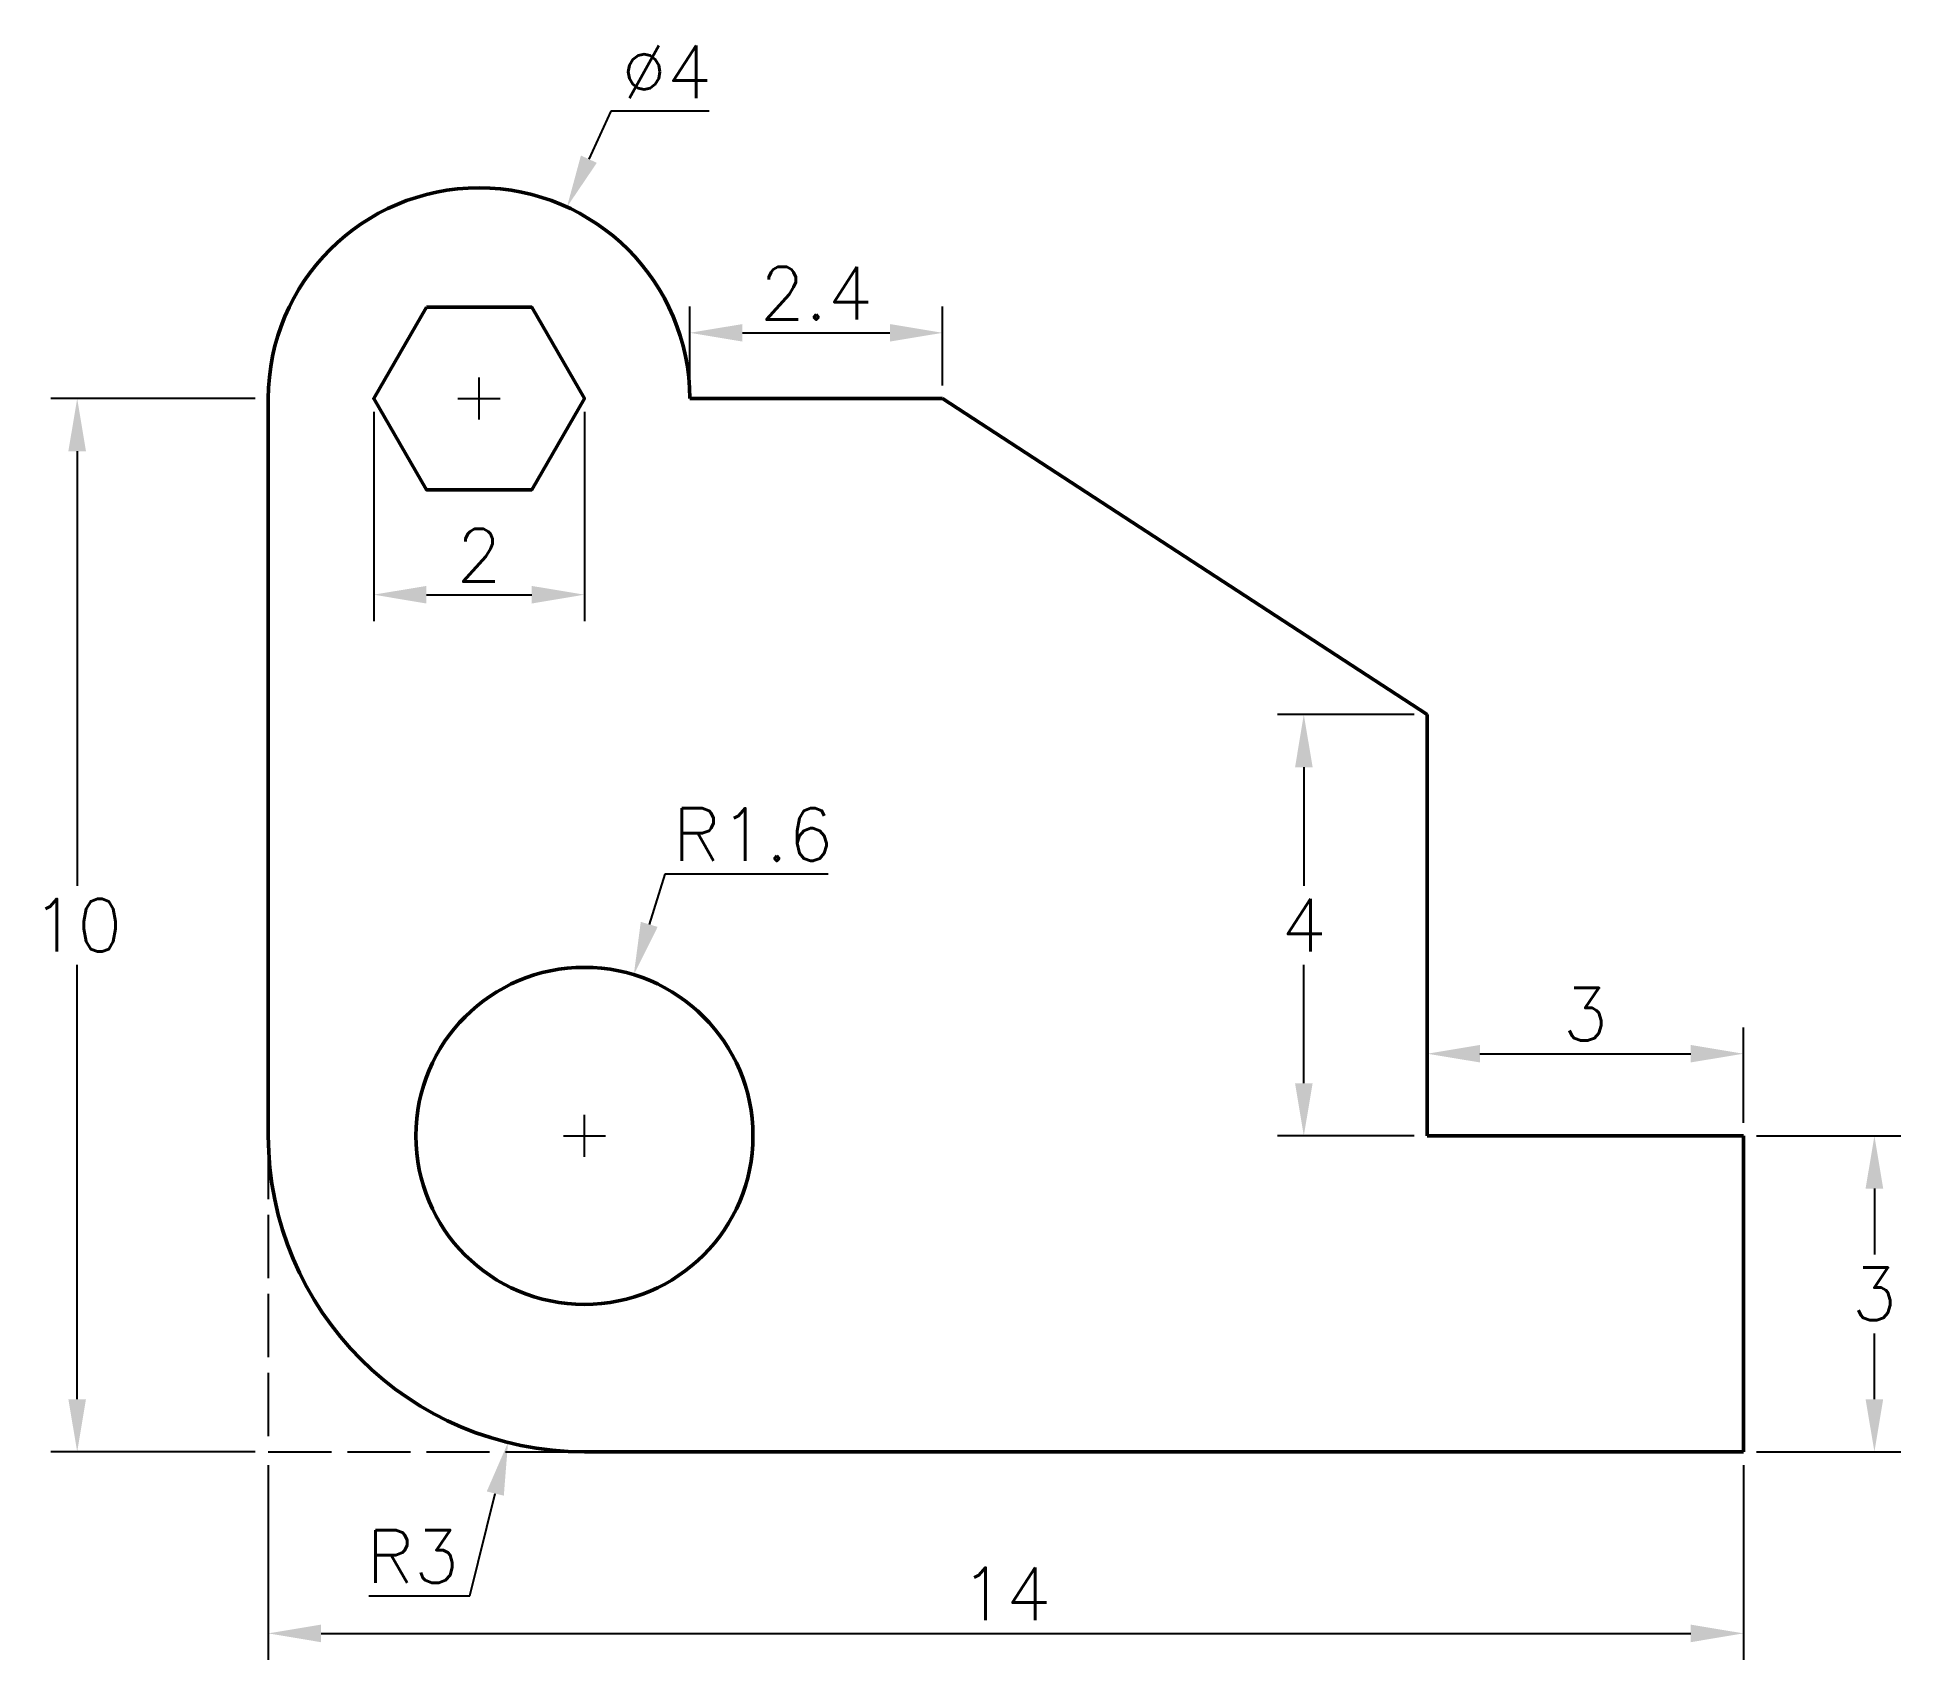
# Model space of a CAD drawing. Header units: millimetres. Extents: x 106.9 to 124.6, y 198.5 to 213.9.
import ezdxf

# ---------------------------------------------------------------- set-up
doc = ezdxf.new("R2010")
doc.units = ezdxf.units.MM
doc.linetypes.add('ACAD_ISO02W100', pattern=[15, 12, -3])
doc.layers.add('dim', color=252, linetype='Continuous', transparency=0.4)
doc.styles.get("Standard").update_dxf_attribs({"font": 'simplex.shx'})
doc.dimstyles.new('ISO-25', dxfattribs={"dimscale": 0.2, "dimtxt": 2.5, "dimasz": 2.5, "dimexe": 1.25, "dimexo": 0.625, "dimtad": 1, "dimtih": 1, "dimtoh": 1, "dimdsep": 46, "dimtxsty": 'Standard', "dimcen": 1, "dimadec": 0, "dimazin": 0, "dimtfac": 1, "dimtofl": 0, "dimtmove": 0, "dimatfit": 3, "dimfxl": 1, "dimarcsym": 0})

# ---------------------------------------------------------------- blocks, each defined once
blk = doc.blocks.new('*D1')
at = {"layer": 'Defpoints', "color": 0, "transparency": 16777216}
for p in [(111.921, 212.28), (110.253, 208.644)]:
    blk.add_point(p, dxfattribs=at)
at = {"layer": 'dim', "color": 0, "lineweight": -2, "transparency": 16777216}
for p, q in [((112.338, 213.189), (112.129, 212.734)), ((113.272, 213.189), (112.338, 213.189)), ((111.087, 210.262), (111.087, 210.662)), ((110.887, 210.462), (111.287, 210.462))]:
    blk.add_line(p, q, dxfattribs=at)
at = {"layer": 'dim', "color": 0, "transparency": 16777216}
blk.add_solid([(112.054, 212.769), (112.205, 212.7), (111.921, 212.28)], dxfattribs=at)
at = {"layer": 'dim', "color": 0, "transparency": 16777216, "insert": (112.868, 213.564), "char_height": 0.5, "attachment_point": 5}
blk.add_mtext('∅4', dxfattribs=at)
blk = doc.blocks.new('*D2')
at = {"layer": 'Defpoints', "color": 0, "transparency": 16777216}
for p in [(115.487, 211.086), (113.087, 210.462), (115.487, 210.462)]:
    blk.add_point(p, dxfattribs=at)
at = {"layer": 'dim', "color": 0, "lineweight": -2, "transparency": 16777216}
for p, q in [((113.087, 210.587), (113.087, 211.336)), ((115.487, 210.587), (115.487, 211.336)), ((113.587, 211.086), (114.987, 211.086))]:
    blk.add_line(p, q, dxfattribs=at)
at = {"layer": 'dim', "color": 0, "transparency": 16777216}
for points in [[(113.587, 211.169), (113.587, 211.003), (113.087, 211.086)], [(114.987, 211.169), (114.987, 211.003), (115.487, 211.086)]]:
    blk.add_solid(points, dxfattribs=at)
at = {"layer": 'dim', "color": 0, "transparency": 16777216, "insert": (114.287, 211.461), "char_height": 0.5, "attachment_point": 5}
blk.add_mtext('2.4', dxfattribs=at)
blk = doc.blocks.new('*D3')
at = {"layer": 'Defpoints', "color": 0, "transparency": 16777216}
for p in [(123.087, 203.462), (124.331, 203.462), (123.087, 200.462)]:
    blk.add_point(p, dxfattribs=at)
at = {"layer": 'dim', "color": 0, "lineweight": -2, "transparency": 16777216}
for p, q in [((123.212, 203.462), (124.581, 203.462)), ((124.331, 202.962), (124.331, 202.337)), ((124.331, 200.962), (124.331, 201.587)), ((123.212, 200.462), (124.581, 200.462))]:
    blk.add_line(p, q, dxfattribs=at)
at = {"layer": 'dim', "color": 0, "transparency": 16777216}
for points in [[(124.247, 202.962), (124.414, 202.962), (124.331, 203.462)], [(124.247, 200.962), (124.414, 200.962), (124.331, 200.462)]]:
    blk.add_solid(points, dxfattribs=at)
at = {"layer": 'dim', "color": 0, "transparency": 16777216, "insert": (124.331, 201.962), "char_height": 0.5, "attachment_point": 5}
blk.add_mtext('3', dxfattribs=at)
blk = doc.blocks.new('*D4')
at = {"layer": 'Defpoints', "color": 0, "transparency": 16777216}
for p in [(123.087, 204.242), (120.087, 203.462), (123.087, 203.462)]:
    blk.add_point(p, dxfattribs=at)
at = {"layer": 'dim', "color": 0, "lineweight": -2, "transparency": 16777216}
for p, q in [((120.087, 203.587), (120.087, 204.492)), ((123.087, 203.587), (123.087, 204.492)), ((120.587, 204.242), (122.587, 204.242))]:
    blk.add_line(p, q, dxfattribs=at)
at = {"layer": 'dim', "color": 0, "transparency": 16777216}
for points in [[(120.587, 204.325), (120.587, 204.159), (120.087, 204.242)], [(122.587, 204.325), (122.587, 204.159), (123.087, 204.242)]]:
    blk.add_solid(points, dxfattribs=at)
at = {"layer": 'dim', "color": 0, "transparency": 16777216, "insert": (121.587, 204.617), "char_height": 0.5, "attachment_point": 5}
blk.add_mtext('3', dxfattribs=at)
blk = doc.blocks.new('*D5')
at = {"layer": 'Defpoints', "color": 0, "transparency": 16777216}
for p in [(120.087, 207.462), (118.915, 203.462), (120.087, 203.462)]:
    blk.add_point(p, dxfattribs=at)
at = {"layer": 'dim', "color": 0, "lineweight": -2, "transparency": 16777216}
for p, q in [((119.962, 207.462), (118.665, 207.462)), ((118.915, 206.962), (118.915, 205.837)), ((118.915, 203.962), (118.915, 205.087)), ((119.962, 203.462), (118.665, 203.462))]:
    blk.add_line(p, q, dxfattribs=at)
at = {"layer": 'dim', "color": 0, "transparency": 16777216}
for points in [[(118.832, 206.962), (118.999, 206.962), (118.915, 207.462)], [(118.832, 203.962), (118.999, 203.962), (118.915, 203.462)]]:
    blk.add_solid(points, dxfattribs=at)
at = {"layer": 'dim', "color": 0, "transparency": 16777216, "insert": (118.915, 205.462), "char_height": 0.5, "attachment_point": 5}
blk.add_mtext('4', dxfattribs=at)
blk = doc.blocks.new('*D6')
at = {"layer": 'Defpoints', "color": 0, "transparency": 16777216}
for p in [(109.087, 210.462), (107.273, 200.462), (109.087, 200.462)]:
    blk.add_point(p, dxfattribs=at)
at = {"layer": 'dim', "color": 0, "lineweight": -2, "transparency": 16777216}
for p, q in [((108.962, 210.462), (107.023, 210.462)), ((107.273, 209.962), (107.273, 205.837)), ((107.273, 200.962), (107.273, 205.087)), ((108.962, 200.462), (107.023, 200.462))]:
    blk.add_line(p, q, dxfattribs=at)
at = {"layer": 'dim', "color": 0, "transparency": 16777216}
for points in [[(107.189, 209.962), (107.356, 209.962), (107.273, 210.462)], [(107.189, 200.962), (107.356, 200.962), (107.273, 200.462)]]:
    blk.add_solid(points, dxfattribs=at)
at = {"layer": 'dim', "color": 0, "transparency": 16777216, "insert": (107.273, 205.462), "char_height": 0.5, "attachment_point": 5}
blk.add_mtext('10', dxfattribs=at)
blk = doc.blocks.new('*D7')
at = {"layer": 'Defpoints', "color": 0, "transparency": 16777216}
for p in [(109.087, 200.462), (123.087, 200.462), (123.087, 198.739)]:
    blk.add_point(p, dxfattribs=at)
at = {"layer": 'dim', "color": 0, "lineweight": -2, "transparency": 16777216}
for p, q in [((109.087, 200.337), (109.087, 198.489)), ((123.087, 200.337), (123.087, 198.489)), ((109.587, 198.739), (122.587, 198.739))]:
    blk.add_line(p, q, dxfattribs=at)
at = {"layer": 'dim', "color": 0, "transparency": 16777216}
for points in [[(109.587, 198.822), (109.587, 198.655), (109.087, 198.739)], [(122.587, 198.822), (122.587, 198.655), (123.087, 198.739)]]:
    blk.add_solid(points, dxfattribs=at)
at = {"layer": 'dim', "color": 0, "transparency": 16777216, "insert": (116.087, 199.114), "char_height": 0.5, "attachment_point": 5}
blk.add_mtext('14', dxfattribs=at)
blk = doc.blocks.new('*D8')
at = {"layer": 'Defpoints', "color": 0, "transparency": 16777216}
for p in [(112.556, 204.992), (112.087, 203.462)]:
    blk.add_point(p, dxfattribs=at)
at = {"layer": 'dim', "color": 0, "lineweight": -2, "transparency": 16777216}
for p, q in [((112.849, 205.948), (112.702, 205.47)), ((114.402, 205.948), (112.849, 205.948)), ((112.087, 203.262), (112.087, 203.662)), ((111.887, 203.462), (112.287, 203.462))]:
    blk.add_line(p, q, dxfattribs=at)
at = {"layer": 'dim', "color": 0, "transparency": 16777216}
blk.add_solid([(112.622, 205.494), (112.782, 205.446), (112.556, 204.992)], dxfattribs=at)
at = {"layer": 'dim', "color": 0, "transparency": 16777216, "insert": (113.688, 206.323), "char_height": 0.5, "attachment_point": 5}
blk.add_mtext('R1.6', dxfattribs=at)
blk = doc.blocks.new('*D9')
at = {"layer": 'Defpoints', "color": 0, "transparency": 16777216}
for p in [(112.087, 203.462), (111.362, 200.551)]:
    blk.add_point(p, dxfattribs=at)
at = {"layer": 'dim', "color": 0, "lineweight": -2, "transparency": 16777216}
for p, q in [((112.087, 203.262), (112.087, 203.662)), ((111.887, 203.462), (112.287, 203.462)), ((111, 199.095), (111.241, 200.066)), ((110.041, 199.095), (111, 199.095))]:
    blk.add_line(p, q, dxfattribs=at)
at = {"layer": 'dim', "color": 0, "transparency": 16777216}
blk.add_solid([(111.16, 200.086), (111.322, 200.046), (111.362, 200.551)], dxfattribs=at)
at = {"layer": 'dim', "color": 0, "transparency": 16777216, "insert": (110.458, 199.47), "char_height": 0.5, "attachment_point": 5}
blk.add_mtext('R3', dxfattribs=at)
blk = doc.blocks.new('*D10')
at = {"layer": 'Defpoints', "color": 0, "transparency": 16777216}
for p in [(110.087, 210.462), (112.087, 210.462), (112.087, 208.6)]:
    blk.add_point(p, dxfattribs=at)
at = {"layer": 'dim', "color": 0, "lineweight": -2, "transparency": 16777216}
for p, q in [((110.087, 210.337), (110.087, 208.35)), ((112.087, 210.337), (112.087, 208.35)), ((110.587, 208.6), (111.587, 208.6))]:
    blk.add_line(p, q, dxfattribs=at)
at = {"layer": 'dim', "color": 0, "transparency": 16777216}
for points in [[(110.587, 208.683), (110.587, 208.516), (110.087, 208.6)], [(111.587, 208.683), (111.587, 208.516), (112.087, 208.6)]]:
    blk.add_solid(points, dxfattribs=at)
at = {"layer": 'dim', "color": 0, "transparency": 16777216, "insert": (111.087, 208.975), "char_height": 0.5, "attachment_point": 5}
blk.add_mtext('2', dxfattribs=at)

msp = doc.modelspace()

# ---------------------------------------------------------------- linework, layer by layer
at = {"lineweight": 50}
for p, q in [((109.087, 210.462), (109.087, 203.462)), ((113.087, 210.462), (115.487, 210.462)), ((115.487, 210.462), (120.087, 207.462)), ((120.087, 203.462), (120.087, 207.462)), ((123.087, 203.462), (120.087, 203.462)), ((123.087, 203.462), (123.087, 200.462)), ((112.087, 200.462), (123.087, 200.462))]:
    msp.add_line(p, q, dxfattribs=at)
at = {"linetype": 'ACAD_ISO02W100', "ltscale": 0.05, "transparency": 33554490}
for p, q in [((109.087, 203.462), (109.087, 200.462)), ((109.087, 200.462), (112.087, 200.462))]:
    msp.add_line(p, q, dxfattribs=at)
at = {"lineweight": 50}
msp.add_lwpolyline([(110.587, 211.328), (110.087, 210.462), (110.587, 209.596), (111.587, 209.596), (112.087, 210.462), (111.587, 211.328)], close=True, dxfattribs=at)
msp.add_circle((112.087, 203.462), 1.6, dxfattribs=at)
for centre, radius, start, end in [((111.087, 210.462), 2, 0, 180), ((112.087, 203.462), 3, 180, 270)]:
    msp.add_arc(centre, radius, start, end, dxfattribs=at)

# ---------------------------------------------------------------- dimensions: what is measured, and where the dimension line sits
at = {"layer": 'dim', "transparency": 33554592}
dim = msp.add_diameter_dim_2p(p1=(110.253, 208.644), p2=(111.921, 212.28), dimstyle='ISO-25', dxfattribs=at)
dim.commit()
dim.dimension.update_dxf_attribs({"geometry": '*D1', "text_midpoint": (112.868, 213.564)})
for base, p1, p2, picture, middle in [((115.487, 211.086), (113.087, 210.462), (115.487, 210.462), '*D2', (114.287, 211.461)), ((112.087, 208.6), (110.087, 210.462), (112.087, 210.462), '*D10', (111.087, 208.975)), ((123.087, 204.242), (120.087, 203.462), (123.087, 203.462), '*D4', (121.587, 204.617)), ((123.087, 198.739), (109.087, 200.462), (123.087, 200.462), '*D7', (116.087, 199.114))]:
    dim = msp.add_linear_dim(base=base, p1=p1, p2=p2, dimstyle='ISO-25', dxfattribs=at)
    dim.commit()
    dim.dimension.update_dxf_attribs({"geometry": picture, "text_midpoint": middle})
for base, p1, p2, picture, middle in [((107.273, 200.462), (109.087, 210.462), (109.087, 200.462), '*D6', (107.273, 205.462)), ((118.915, 203.462), (120.087, 207.462), (120.087, 203.462), '*D5', (118.915, 205.462)), ((124.331, 203.462), (123.087, 200.462), (123.087, 203.462), '*D3', (124.331, 201.962))]:
    dim = msp.add_linear_dim(base=base, p1=p1, p2=p2, angle=90, dimstyle='ISO-25', dxfattribs=at)
    dim.commit()
    dim.dimension.update_dxf_attribs({"geometry": picture, "text_midpoint": middle})
for mpoint, picture, middle in [((112.556, 204.992), '*D8', (113.688, 206.323)), ((111.362, 200.551), '*D9', (110.458, 199.47))]:
    dim = msp.add_radius_dim(center=(112.087, 203.462), mpoint=mpoint, dimstyle='ISO-25', dxfattribs=at)
    dim.commit()
    dim.dimension.update_dxf_attribs({"geometry": picture, "text_midpoint": middle})

doc.saveas('drawing.dxf')
